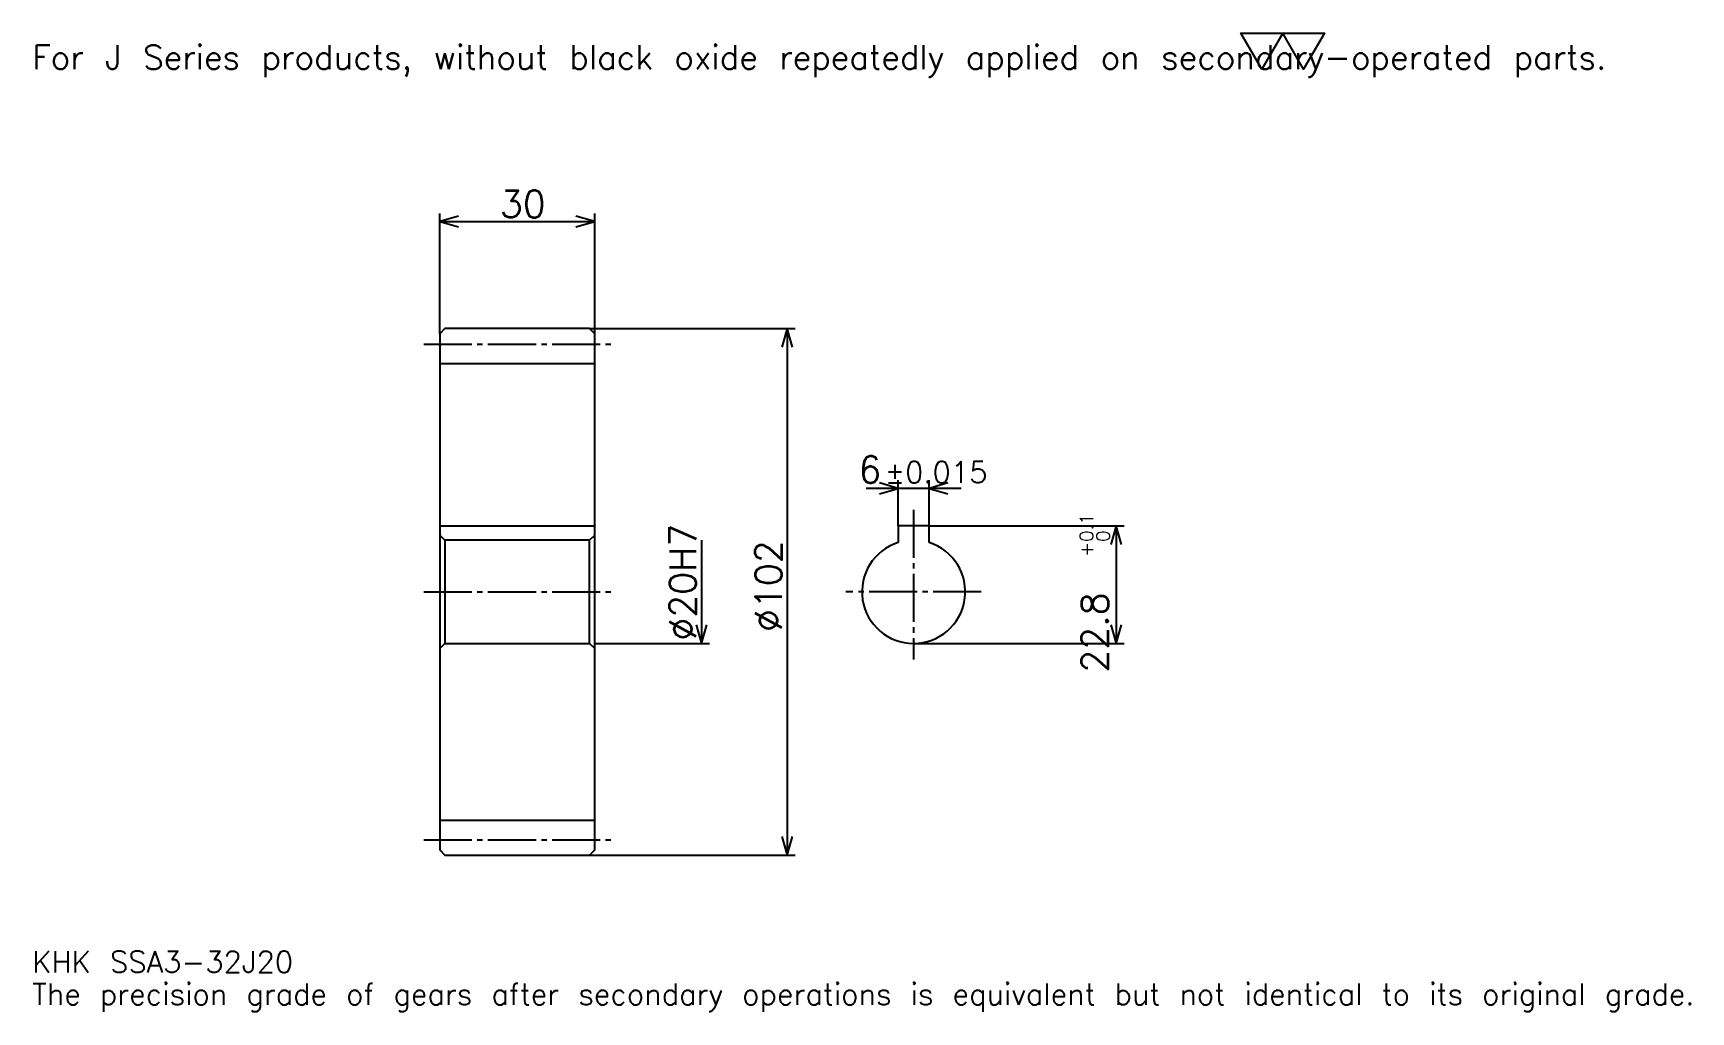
# Model space of a CAD drawing. Extents: x 11 to 332, y 4 to 193.
import ezdxf

# ---------------------------------------------------------------- set-up
doc = ezdxf.new("R2010")
doc.units = 0
doc.linetypes.add('DASHDOT', pattern=[12.423913, 9.317935, -1.035326, 1.035326, -1.035326])
doc.layers.get('0').update_dxf_attribs({"linetype": 'CONTINUOUS'})
doc.layers.add('DASHDOT', color=6, linetype='DASHDOT')
doc.styles.add('KANJI', font='TXT', dxfattribs={"bigfont": 'BIGFONT'})

msp = doc.modelspace()

# ---------------------------------------------------------------- linework, layer by layer
at = {"color": 5}
for p, q in [((89.279892, 136.14537), (89.279892, 158.404877)), ((119.279892, 136.14537), (119.279892, 158.404877)), ((89.279892, 156.851898), (119.279892, 156.851898)), ((89.279892, 135.14537), (89.279892, 136.14537)), ((118.279892, 136.14537), (119.279892, 136.14537)), ((119.279892, 136.14537), (158.104614, 136.14537)), ((119.279892, 135.14537), (119.279892, 136.14537)), ((156.551636, 136.14537), (156.551636, 34.14537)), ((178.046204, 97.945374), (178.046204, 106.745644)), ((184.046204, 97.945374), (184.046204, 106.745644)), ((190.258148, 105.192657), (171.834229, 105.192657)), ((184.046204, 97.945374), (221.835602, 97.945374)), ((220.282608, 97.945374), (220.282608, 75.14537)), ((139.98642, 95.14537), (139.98642, 75.14537)), ((119.279892, 75.14537), (141.539398, 75.14537)), ((181.046204, 75.14537), (221.835602, 75.14537)), ((118.279892, 34.14537), (119.279892, 34.14537)), ((119.279892, 34.14537), (158.104614, 34.14537))]:
    msp.add_line(p, q, dxfattribs=at)
at = {"color": 4}
for p, q in [((89.279892, 129.39537), (119.279892, 129.39537)), ((89.279892, 97.945374), (119.279892, 97.945374)), ((119.279892, 96.14537), (118.279892, 95.14537)), ((89.279892, 74.14537), (90.279892, 75.14537)), ((119.279892, 74.14537), (118.279892, 75.14537)), ((89.279892, 40.89537), (119.279892, 40.89537))]:
    msp.add_line(p, q, dxfattribs=at)
at = {"color": 7}
msp.add_lwpolyline([(248.478256, 186.358688), (244.440491, 193.357498), (260.591583, 193.357498), (256.553802, 186.358688), (252.516022, 193.357498), (248.478256, 186.358688)], dxfattribs=at)
at = {"color": 5}
for points in [[(92.903534, 157.887207), (89.279892, 156.851898), (92.903534, 155.816559)], [(115.65625, 155.816559), (119.279892, 156.851898), (115.65625, 157.887207)], [(157.58696, 132.521729), (156.551636, 136.14537), (155.516312, 132.521729)], [(174.422546, 104.157326), (178.046204, 105.192657), (174.422546, 106.227982)], [(187.66983, 106.227982), (184.046204, 105.192657), (187.66983, 104.157326)], [(221.317932, 94.321732), (220.282608, 97.945374), (219.247284, 94.321732)], [(138.95108, 78.769012), (139.98642, 75.14537), (141.021744, 78.769012)], [(219.247284, 78.769012), (220.282608, 75.14537), (221.317932, 78.769012)], [(155.516312, 37.769012), (156.551636, 34.14537), (157.58696, 37.769012)]]:
    msp.add_lwpolyline(points, dxfattribs=at)
at = {"color": 4}
for points in [[(89.279892, 74.14537), (89.279892, 35.14537), (90.279892, 34.14537), (118.279892, 34.14537), (119.279892, 35.14537), (119.279892, 135.14537), (118.279892, 136.14537), (90.279892, 136.14537), (89.279892, 135.14537), (89.279892, 74.14537)], [(184.046204, 94.684761), (184.046204, 97.945374), (178.046204, 97.945374), (178.046204, 94.684761)], [(89.279892, 96.14537), (90.279892, 95.14537), (90.279892, 75.14537), (118.279892, 75.14537), (118.279892, 95.14537), (90.279892, 95.14537)]]:
    msp.add_lwpolyline(points, dxfattribs=at)
msp.add_arc((181.046204, 85.14537), 10, 107.45760275, 72.54239725, dxfattribs=at)
at = {"layer": 'DASHDOT', "color": 7}
for p, q in [((86.173912, 133.14537), (122.385872, 133.14537)), ((181.046204, 101.051346), (181.046204, 72.039391)), ((86.173912, 85.14537), (122.385872, 85.14537)), ((194.152176, 85.14537), (167.940216, 85.14537)), ((86.173912, 37.14537), (122.385872, 37.14537))]:
    msp.add_line(p, q, dxfattribs=at)

# ---------------------------------------------------------------- texts
at = {"color": 7, "style": 'KANJI'}
for s, height, p in [('For J Series products, without black oxide repeatedly applied on secondary-operated parts.', 4.658967, (10.353261, 186.358688)), ('30', 5.17663, (100.915085, 157.680145)), ('6', 5.17663, (170.360596, 106.227982)), ('%%p0.015', 4.141304, (175.484833, 106.227982)), ('KHK SSA3-32J20', 4.141304, (10.353261, 11.388587)), ('The precision grade of gears after secondary operations is equivalent but not identical to its original grade.', 4.141304, (10.353261, 5.17663))]:
    msp.add_text(s, height=height, dxfattribs=at).set_placement(p)
for s, height, p in [('%%c20H7', 5.17663, (138.95108, 75.698021)), ('0.1', 2.588315, (215.830704, 94.810364)), ('0', 2.588315, (219.040222, 94.810364)), ('%%c102', 5.17663, (155.516312, 77.380424)), ('+', 2.588315, (215.830704, 91.911446)), ('22.8', 5.17663, (218.729614, 69.504944))]:
    msp.add_text(s, height=height, rotation=90, dxfattribs=at).set_placement(p)

doc.saveas('drawing.dxf')
